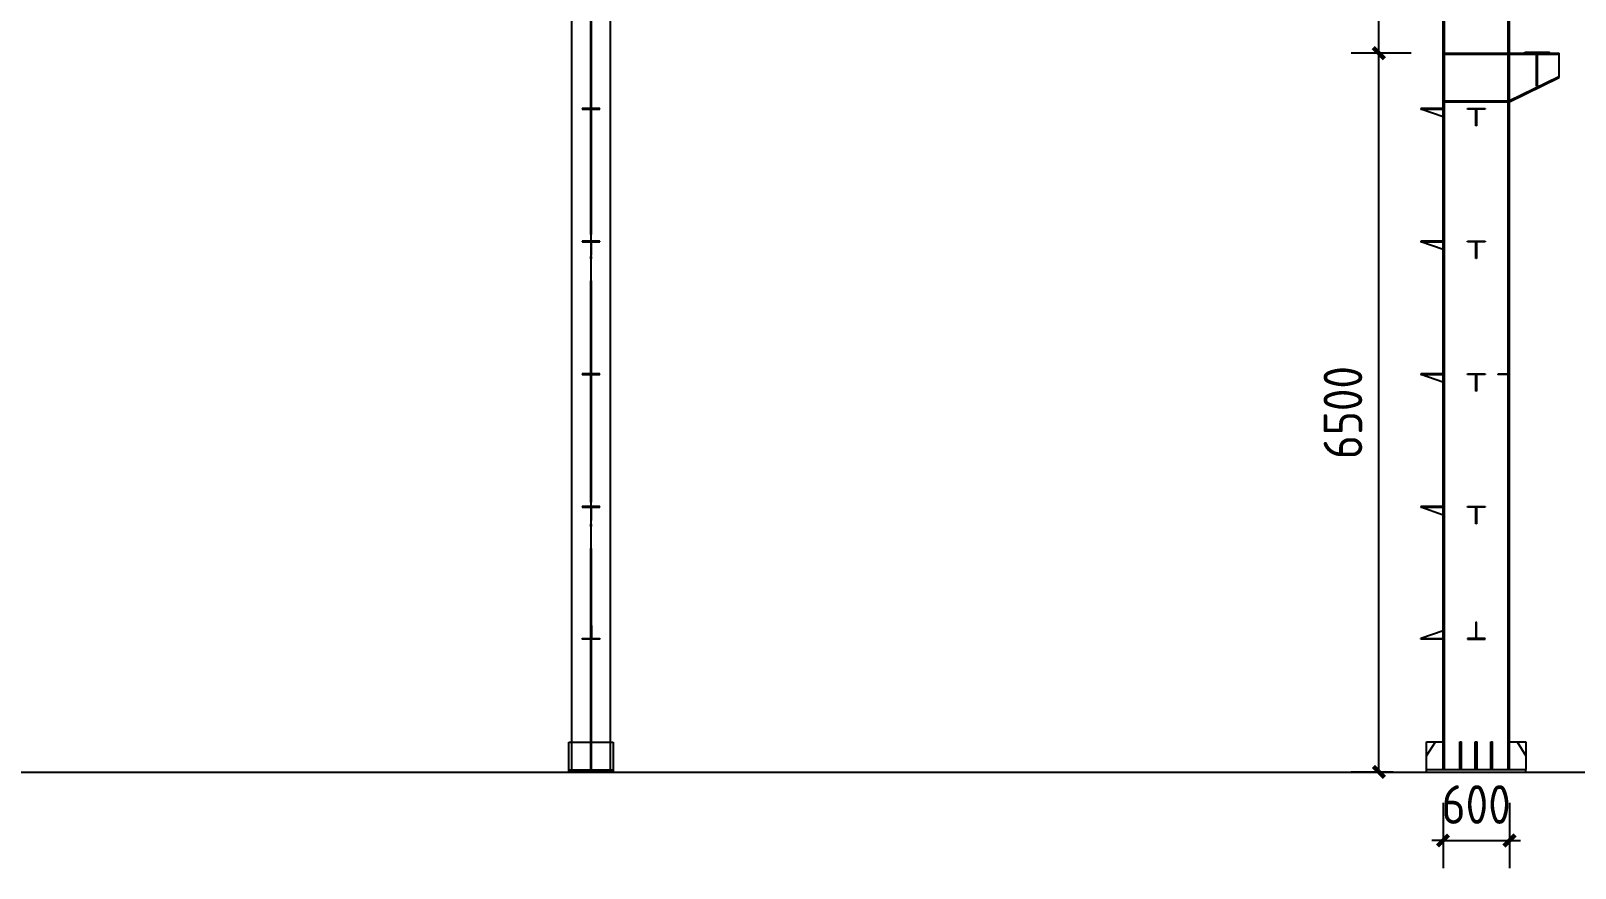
# Model space of a CAD drawing. Extents: x -41778 to 305453, y -85562 to 95360.
# Drawn here: x 208139 to 222097, y 58816 to 66386 of the extents above; entities that cross this region are included whole.
import ezdxf

# ---------------------------------------------------------------- set-up
doc = ezdxf.new("R2010")
doc.units = 0
doc.header["$LTSCALE"] = 1000
doc.header["$MEASUREMENT"] = 0
doc.linetypes.add('DOTE', pattern=[2.42, 2, -0.2, 0.02, -0.2])
doc.layers.add('DOTE', color=1, linetype='Continuous')
doc.styles.get("Standard").update_dxf_attribs({"font": 'gbenor.shx', "bigfont": 'gbcbig.shx'})
doc.dimstyles.get("Standard").update_dxf_attribs({"dimscale": 100, "dimtxt": 3.5, "dimasz": 1, "dimexe": 2.5, "dimexo": 3, "dimgap": 1.5, "dimtad": 1, "dimdec": 0, "dimzin": 0, "dimdsep": 46, "dimtxsty": 'Standard', "dimblk": 'ARCHTICK', "dimcen": 0.09, "dimadec": 0, "dimazin": 0, "dimtfac": 1, "dimtdec": 0, "dimtix": 1, "dimtmove": 2, "dimatfit": 3, "dimfxl": 1, "dimtolj": 1, "dimtzin": 0, "dimarcsym": 0})

# ---------------------------------------------------------------- blocks, each defined once
blk = doc.blocks.new('_ArchTick')
at = {"color": 0, "linetype": 'ByBlock', "const_width": 0.4}
blk.add_lwpolyline([(-0.5, -0.5), (0.5, 0.5)], dxfattribs=at)
blk = doc.blocks.new('*D809')
at = {"color": 0, "lineweight": -2}
for p, q in [((220615, 66185), (220073, 66185)), ((220323, 59685), (220323, 66185)), ((220453, 59685), (220073, 59685))]:
    blk.add_line(p, q, dxfattribs=at)
at = {"layer": 'Defpoints', "color": 0}
for p in [(220323, 66185), (220915, 66185), (220753, 59685)]:
    blk.add_point(p, dxfattribs=at)
at = {"color": 0, "lineweight": -2, "xscale": 100, "yscale": 100, "zscale": 100}
for p, rotation in [((220323, 66185), 90), ((220323, 59685), 270)]:
    blk.add_blockref('_ArchTick', p, dxfattribs=dict(at, rotation=rotation))
at = {"color": 0, "insert": (219998, 62935), "char_height": 350, "attachment_point": 5, "rotation": 90}
blk.add_mtext('\\A1;6500', dxfattribs=at)
blk = doc.blocks.new('*D810')
at = {"color": 0, "lineweight": -2}
for p, q in [((220615, 68185), (220073, 68185)), ((220323, 66185), (220323, 68185)), ((220615, 66185), (220073, 66185))]:
    blk.add_line(p, q, dxfattribs=at)
at = {"layer": 'Defpoints', "color": 0}
for p in [(220323, 68185), (220915, 68185), (220915, 66185)]:
    blk.add_point(p, dxfattribs=at)
at = {"color": 0, "lineweight": -2, "xscale": 100, "yscale": 100, "zscale": 100}
for p, rotation in [((220323, 68185), 90), ((220323, 66185), 270)]:
    blk.add_blockref('_ArchTick', p, dxfattribs=dict(at, rotation=rotation))
at = {"color": 0, "insert": (219998, 67185), "char_height": 350, "attachment_point": 5, "rotation": 90}
blk.add_mtext('\\A1;2000', dxfattribs=at)
blk = doc.blocks.new('*D894')
at = {"color": 0, "lineweight": -2}
for p, q in [((220903, 59407), (220903, 58816)), ((221503, 59407), (221503, 58816)), ((220903, 59066), (220803, 59066)), ((220903, 59066), (221503, 59066)), ((221503, 59066), (221603, 59066))]:
    blk.add_line(p, q, dxfattribs=at)
at = {"layer": 'Defpoints', "color": 0}
for p in [(220903, 59707), (221503, 59707), (221503, 59066)]:
    blk.add_point(p, dxfattribs=at)
at = {"color": 0, "lineweight": -2, "xscale": 100, "yscale": 100, "zscale": 100}
blk.add_blockref('_ArchTick', (220903, 59066), dxfattribs=at)
at = {"color": 0, "lineweight": -2, "xscale": 100, "yscale": 100, "zscale": 100, "rotation": 180}
blk.add_blockref('_ArchTick', (221503, 59066), dxfattribs=at)
at = {"color": 0, "insert": (221203, 59391), "char_height": 350, "attachment_point": 5}
blk.add_mtext('\\A1;600', dxfattribs=at)

msp = doc.modelspace()

# ---------------------------------------------------------------- linework, layer by layer
for p, q in [((213027.6, 59704.6), (213027.6, 70982.9)), ((213377.6, 59704.6), (213377.6, 70982.9)), ((213202.6, 59684.6), (213202.6, 70684.6)), ((220914.6, 59706.6), (220914.6, 70685.8)), ((220902.6, 59706.6), (220902.6, 69824.6)), ((221490.6, 59706.6), (221490.6, 69824.6)), ((221502.6, 59706.6), (221502.6, 69824.6)), ((220914.6, 66184.6), (221490.6, 66184.6)), ((220914.6, 66174.6), (221490.6, 66174.6)), ((221502.6, 66184.6), (221952.6, 66184.6)), ((221502.6, 66174.6), (221952.6, 66174.6)), ((221747.6, 65887.5), (221747.6, 66174.6)), ((221757.6, 65887.5), (221757.6, 66174.6)), ((221952.6, 65964.6), (221952.6, 66184.6)), ((221498.5, 65753.7), (221948.5, 65973.7)), ((221502.6, 65744.6), (221952.6, 65964.6)), ((220914.6, 65754.6), (221490.6, 65754.6)), ((220914.6, 65744.6), (221490.6, 65744.6)), ((220902.6, 65684.6), (220702.6, 65684.6)), ((220702.6, 65684.6), (220702.6, 65678.6)), ((220702.6, 65678.6), (220902.6, 65678.6)), ((220902.6, 65608.6), (220702.6, 65678.6)), ((220902.6, 65678.6), (220902.6, 65608.6)), ((221122.6, 65684.6), (221282.6, 65684.6)), ((221122.6, 65678.6), (221122.6, 65684.6)), ((221282.6, 65678.6), (221122.6, 65678.6)), ((221199.6, 65528.6), (221199.6, 65678.6)), ((221205.6, 65678.6), (221205.6, 65528.6)), ((221282.6, 65684.6), (221282.6, 65678.6)), ((221205.6, 65528.6), (221199.6, 65528.6)), ((220902.6, 64484.6), (220702.6, 64484.6)), ((220702.6, 64484.6), (220702.6, 64478.6)), ((221122.6, 64484.6), (221282.6, 64484.6)), ((221122.6, 64478.6), (221122.6, 64484.6)), ((221282.6, 64484.6), (221282.6, 64478.6)), ((220702.6, 64478.6), (220902.6, 64478.6)), ((220902.6, 64408.6), (220702.6, 64478.6)), ((220902.6, 64478.6), (220902.6, 64408.6)), ((221282.6, 64478.6), (221122.6, 64478.6)), ((221199.6, 64328.6), (221199.6, 64478.6)), ((221205.6, 64478.6), (221205.6, 64328.6)), ((221205.6, 64328.6), (221199.6, 64328.6)), ((220901, 63284.6), (220701, 63284.6)), ((220701, 63284.6), (220701, 63278.6)), ((220701, 63278.6), (220901, 63278.6)), ((220901, 63208.6), (220701, 63278.6)), ((220901, 63278.6), (220901, 63208.6)), ((221122.6, 63284.6), (221282.6, 63284.6)), ((221122.6, 63278.6), (221122.6, 63284.6)), ((221282.6, 63278.6), (221122.6, 63278.6)), ((221199.6, 63128.6), (221199.6, 63278.6)), ((221205.6, 63278.6), (221205.6, 63128.6)), ((221282.6, 63284.6), (221282.6, 63278.6)), ((221205.6, 63128.6), (221199.6, 63128.6)), ((220902.6, 62084.6), (220702.6, 62084.6)), ((220702.6, 62084.6), (220702.6, 62078.6)), ((220702.6, 62078.6), (220902.6, 62078.6)), ((220902.6, 62008.6), (220702.6, 62078.6)), ((220902.6, 62078.6), (220902.6, 62008.6)), ((221122.6, 62084.6), (221282.6, 62084.6)), ((221122.6, 62078.6), (221122.6, 62084.6)), ((221282.6, 62078.6), (221122.6, 62078.6)), ((221199.6, 61928.6), (221199.6, 62078.6)), ((221205.6, 62078.6), (221205.6, 61928.6)), ((221282.6, 62084.6), (221282.6, 62078.6)), ((221205.6, 61928.6), (221199.6, 61928.6)), ((221205.6, 61040.6), (221199.6, 61040.6)), ((221199.6, 61040.6), (221199.6, 60890.6)), ((221205.6, 60890.6), (221205.6, 61040.6)), ((220902.6, 60960.6), (220702.6, 60890.6)), ((220702.6, 60884.6), (220702.6, 60890.6)), ((220702.6, 60890.6), (220902.6, 60890.6)), ((220902.6, 60884.6), (220702.6, 60884.6)), ((220902.6, 60890.6), (220902.6, 60960.6)), ((221282.6, 60890.6), (221122.6, 60890.6)), ((221122.6, 60890.6), (221122.6, 60884.6)), ((221122.6, 60884.6), (221282.6, 60884.6)), ((221282.6, 60884.6), (221282.6, 60890.6)), ((220752.6, 59956.6), (220914.6, 59956.6)), ((220752.6, 59706.6), (220752.6, 59956.6)), ((220752.6, 59831.6), (220833.6, 59956.6)), ((221054.6, 59956.6), (221070.6, 59956.6)), ((221054.6, 59706.6), (221054.6, 59956.6)), ((221070.6, 59706.6), (221070.6, 59956.6)), ((221194.6, 59956.6), (221210.6, 59956.6)), ((221194.6, 59706.6), (221194.6, 59956.6)), ((221210.6, 59706.6), (221210.6, 59956.6)), ((221334.6, 59956.6), (221350.6, 59956.6)), ((221334.6, 59706.6), (221334.6, 59956.6)), ((221350.6, 59706.6), (221350.6, 59956.6)), ((221490.6, 59956.6), (221652.6, 59956.6)), ((221571.6, 59956.6), (221652.6, 59831.6)), ((221652.6, 59956.6), (221652.6, 59706.6)), ((196202.6, 59684.6), (246202.6, 59684.6)), ((220752.6, 59706.6), (221652.6, 59706.6)), ((220752.6, 59684.6), (220752.6, 59706.6)), ((220752.6, 59684.6), (221652.6, 59684.6)), ((221652.6, 59684.6), (221652.6, 59706.6))]:
    msp.add_line(p, q)
at = {"linetype": 'DOTE'}
for p, q in [((213199.6, 59704.6), (213199.6, 71024.1)), ((213205.6, 59704.6), (213205.6, 70982.9))]:
    msp.add_line(p, q, dxfattribs=at)
at = {"color": 2}
for p, q in [((213202.6, 65684.6), (213122.6, 65684.6)), ((213122.6, 65684.6), (213122.6, 65678.6)), ((213122.6, 65678.6), (213282.6, 65678.6)), ((213205.6, 65678.6), (213199.6, 65678.6)), ((213199.6, 65678.6), (213199.6, 65558.6)), ((213282.6, 65684.6), (213199.8, 65684.6)), ((213205.6, 65558.6), (213205.6, 65678.6)), ((213282.6, 65678.6), (213282.6, 65684.6)), ((213199.6, 65558.6), (213202.6, 65558.6)), ((213202.6, 65558.6), (213205.6, 65558.6)), ((213202.6, 64484.6), (213122.6, 64484.6)), ((213122.6, 64484.6), (213122.6, 64478.6)), ((213282.6, 64484.6), (213199.8, 64484.6)), ((213282.6, 64478.6), (213282.6, 64484.6)), ((213122.6, 64478.6), (213282.6, 64478.6)), ((213205.6, 64478.6), (213199.6, 64478.6)), ((213199.6, 64478.6), (213199.6, 64358.6)), ((213199.6, 64358.6), (213202.6, 64358.6)), ((213202.6, 64358.6), (213205.6, 64358.6)), ((213205.6, 64358.6), (213205.6, 64478.6)), ((213202.6, 63284.6), (213122.6, 63284.6)), ((213122.6, 63284.6), (213122.6, 63278.6)), ((213122.6, 63278.6), (213282.6, 63278.6)), ((213205.6, 63278.6), (213199.6, 63278.6)), ((213199.6, 63278.6), (213199.6, 63158.6)), ((213282.6, 63284.6), (213199.8, 63284.6)), ((213205.6, 63158.6), (213205.6, 63278.6)), ((213282.6, 63278.6), (213282.6, 63284.6)), ((213199.6, 63158.6), (213202.6, 63158.6)), ((213202.6, 63158.6), (213205.6, 63158.6)), ((213202.6, 62084.6), (213122.6, 62084.6)), ((213122.6, 62084.6), (213122.6, 62078.6)), ((213122.6, 62078.6), (213282.6, 62078.6)), ((213205.6, 62078.6), (213199.6, 62078.6)), ((213199.6, 62078.6), (213199.6, 61958.6)), ((213282.6, 62084.6), (213199.8, 62084.6)), ((213205.6, 61958.6), (213205.6, 62078.6)), ((213282.6, 62078.6), (213282.6, 62084.6)), ((213199.6, 61958.6), (213202.6, 61958.6)), ((213202.6, 61958.6), (213205.6, 61958.6)), ((213199.6, 60890.6), (213199.6, 61010.6)), ((213199.6, 61010.6), (213202.6, 61010.6)), ((213202.6, 61010.6), (213205.6, 61010.6)), ((213205.6, 61010.6), (213205.6, 60890.6)), ((213122.6, 60884.6), (213122.6, 60890.6)), ((213122.6, 60890.6), (213282.6, 60890.6)), ((213202.6, 60884.6), (213122.6, 60884.6)), ((213205.6, 60890.6), (213199.6, 60890.6)), ((213282.6, 60884.6), (213199.8, 60884.6)), ((213282.6, 60890.6), (213282.6, 60884.6)), ((213002.6, 59704.6), (213002.6, 59954.6)), ((213002.6, 59954.6), (213199.6, 59954.6)), ((213205.6, 59954.6), (213402.6, 59954.6)), ((213402.6, 59954.6), (213402.6, 59704.6)), ((213002.6, 59684.6), (213002.6, 59704.6)), ((213002.6, 59704.6), (213402.6, 59704.6)), ((213202.6, 59684.6), (213002.6, 59684.6)), ((213402.6, 59684.6), (213202.6, 59684.6)), ((213402.6, 59704.6), (213402.6, 59684.6))]:
    msp.add_line(p, q, dxfattribs=at)
for points in [[(221642.6, 66194.6), (221862.6, 66194.6), (221862.6, 66184.6), (221642.6, 66184.6)], [(221400.6, 63284.6), (221490.6, 63284.6), (221490.6, 63278.6), (221400.6, 63278.6)]]:
    msp.add_lwpolyline(points, close=True)
at = {"layer": 'DOTE'}
msp.add_line((213202.6, 59684.6), (213202.6, 70982.9), dxfattribs=at)
msp.add_line((213202.6, 59684.6), (213202.6, 70982.9), dxfattribs=at)

# ---------------------------------------------------------------- dimensions: what is measured, and where the dimension line sits
for base, p1, p2, picture, middle in [((220323.4, 68184.6), (220914.6, 66184.6), (220914.6, 68184.6), '*D810', (219998.4, 67184.6)), ((220323.4, 66184.6), (220752.6, 59684.6), (220914.6, 66184.6), '*D809', (219998.4, 62934.6))]:
    dim = msp.add_linear_dim(base=base, p1=p1, p2=p2, angle=90, dimstyle='Standard')
    dim.commit()
    dim.dimension.update_dxf_attribs({"geometry": picture, "text_midpoint": middle})
dim = msp.add_linear_dim(base=(221502.6, 59065.9), p1=(220902.6, 59706.6), p2=(221502.6, 59706.6), dimstyle='Standard')
dim.commit()
dim.dimension.update_dxf_attribs({"geometry": '*D894', "text_midpoint": (221202.6, 59390.9)})

doc.saveas('drawing.dxf')
